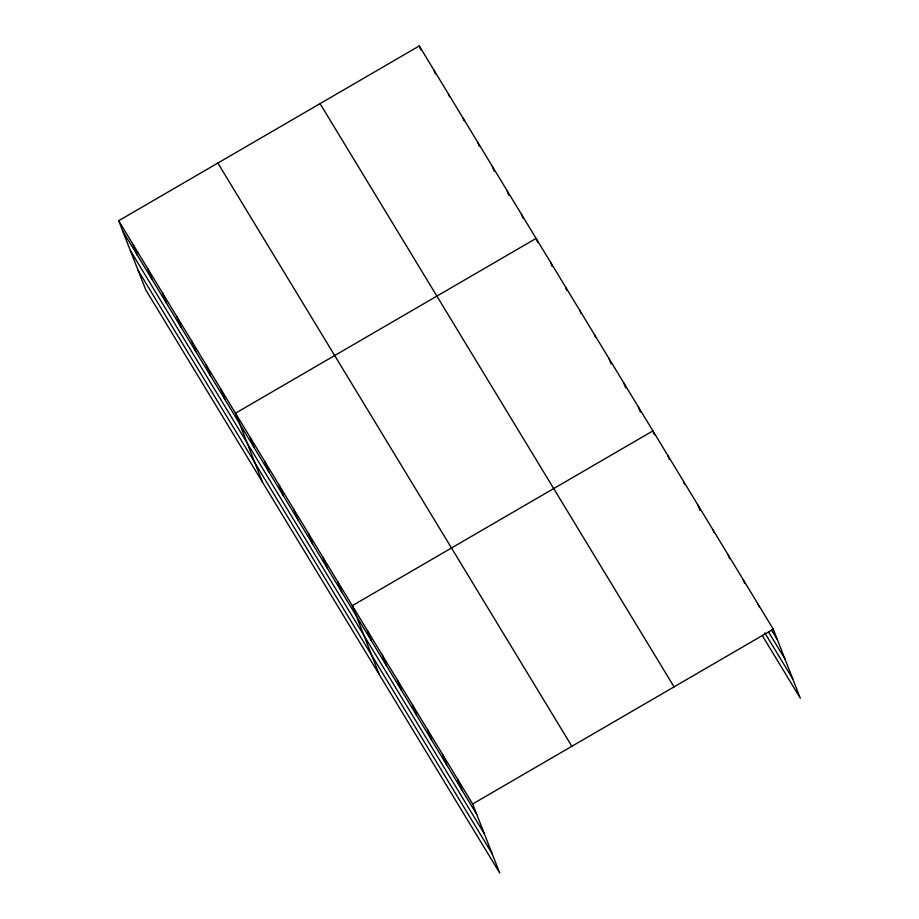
<?xml version="1.0" encoding="UTF-8"?>
<svg xmlns="http://www.w3.org/2000/svg" width="919" height="919" viewBox="0 0 919 919"><rect width="100%" height="100%" fill="white"/><g stroke="black" fill="none" stroke-linecap="round" stroke-linejoin="round"><path stroke-width="1.38" d="M118.666 220.732L472.653 803.976L499.729 873.05L145.73 289.807L118.666 220.732L419.271 45.95L773.27 629.193L800.334 698.268L762.368 635.707M472.653 803.976L773.27 629.193M771.627 630.181L777.359 639.624M768.456 631.824L784.941 658.969M764.815 632.881L792.752 678.911M320.076 103.629L674.064 686.872M217.86 163.054L571.859 746.297M122.755 231.163L476.743 814.406M130.337 250.519L484.324 833.763M138.149 270.462L492.136 853.694M758.221 604.403L759.243 607.011M743.172 579.613L744.712 583.531M728.135 554.823L729.663 558.741M713.087 530.033L714.109 532.652M698.038 505.255L700.083 510.47M683.506 481.763L684.529 484.37M667.952 455.675L669.491 459.592M654.443 434.802L652.904 430.885L352.299 605.678L379.363 674.753M638.303 406.83L640.348 412.045M623.702 382.775L625.747 387.99M609.102 358.709L611.146 363.924M594.501 334.654L595.523 337.262M579.9 310.599L580.923 313.207M565.805 287.842L566.828 290.45M550.699 262.478L552.227 266.395M537.626 242.329L536.087 238.423L235.482 413.205L262.547 482.28M521.487 214.357L523.026 218.274M506.886 190.302L508.931 195.517M492.285 166.247L494.33 171.462M477.685 142.181L479.213 146.098M463.084 118.126L464.106 120.734M448.483 94.071L449.506 96.679M433.883 70.005L435.411 73.922M419.271 45.95L420.81 49.867M457.605 779.186L461.694 789.616M442.567 754.396L446.657 764.826M427.519 729.617L431.608 740.048M412.47 704.827L416.56 715.258M397.433 680.037L401.523 690.468M382.384 655.247L386.474 665.678M367.347 630.457L371.425 640.888M337.698 581.612L341.788 592.043M323.097 557.557L327.187 567.988M308.497 533.502L312.575 543.933M293.885 509.436L297.974 519.867M279.284 485.381L283.374 495.812M264.683 461.327L268.773 471.757M250.083 437.26L254.172 447.691M220.882 389.151L224.971 399.581M206.281 365.084L210.371 375.515M191.68 341.029L195.758 351.46M177.068 316.975L181.158 327.405M162.468 292.908L166.557 303.339M147.867 268.853L151.957 279.284M133.266 244.799L137.356 255.229"/></g></svg>
